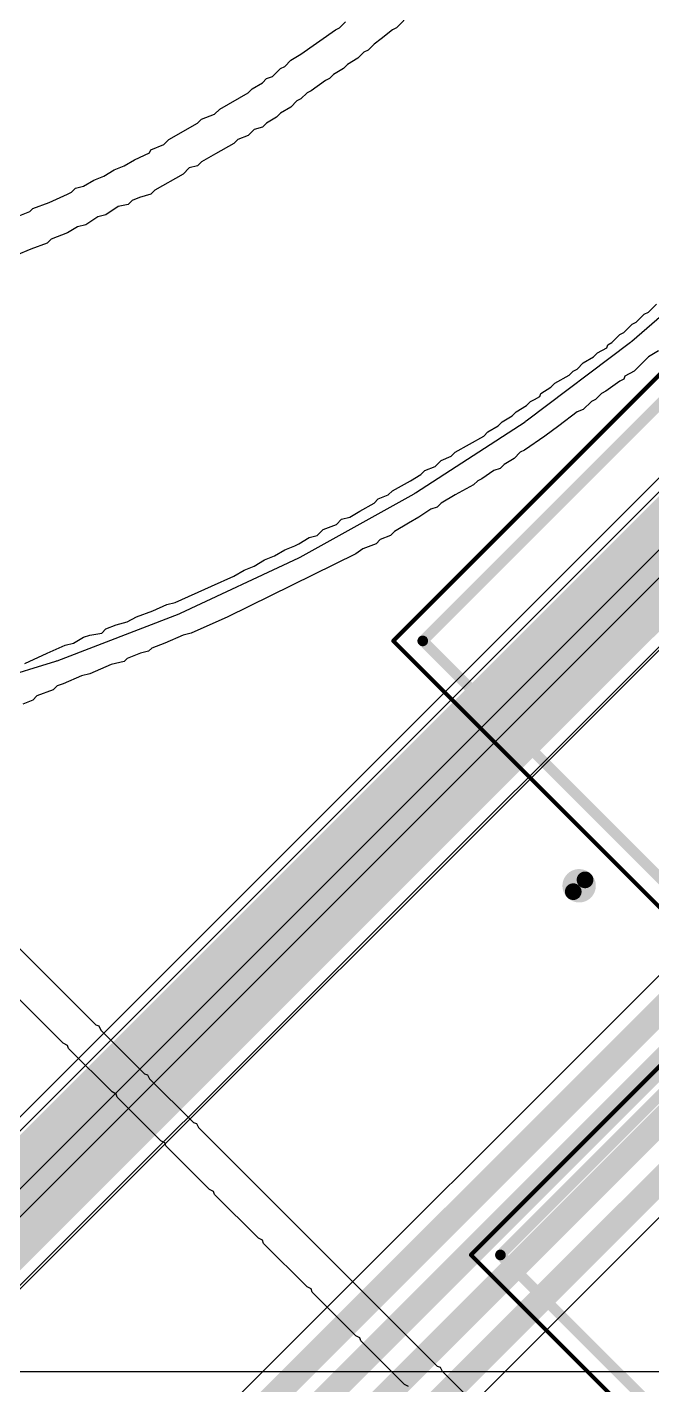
# Model space of a CAD drawing. Header units: millimetres. Extents: x 95 to 305, y 96 to 295.
# Drawn here: x 207.09 to 214.57, y 169.82 to 186.09 of the extents above; entities that cross this region are included whole.
import ezdxf

# ---------------------------------------------------------------- set-up
doc = ezdxf.new("R2010")
doc.units = ezdxf.units.MM
for name, color, linetype in [('BottomLayer', 5, 'Continuous'), ('BottomOverlay', 54, 'Continuous'), ('BottomSolder', 6, 'Continuous'), ('Mechanical13', 56, 'Continuous'), ('Mechanical15', 56, 'Continuous'), ('MultiLayer', 9, 'Continuous'), ('PadHoleLayer', 156, 'Continuous'), ('TopLayer', 1, 'Continuous'), ('TopOverlay', 2, 'Continuous'), ('TopSolder', 216, 'Continuous')]:
    doc.layers.add(name, color=color, linetype=linetype)

# ---------------------------------------------------------------- blocks, each defined once
blk = doc.blocks.new('JST_XH_4_1')
at = {"layer": 'BottomLayer'}
blk.add_hatch(color=5, dxfattribs=at).paths.add_polyline_path([(-4.504, 0.229), (-2.996, 0.229), (-2.996, -1.279), (-4.504, -1.279)])
h = blk.add_hatch(color=5, dxfattribs=at)
edge = h.paths.add_edge_path()
edge.add_arc((-1.25, -0.525), 0.754, 0, 360)
h = blk.add_hatch(color=5, dxfattribs=at)
edge = h.paths.add_edge_path()
edge.add_arc((1.25, -0.525), 0.754, 0, 360)
h = blk.add_hatch(color=5, dxfattribs=at)
edge = h.paths.add_edge_path()
edge.add_arc((3.75, -0.525), 0.754, 0, 360)
at = {"layer": 'BottomSolder'}
blk.add_hatch(color=6, dxfattribs=at).paths.add_polyline_path([(-4.554, 0.279), (-2.946, 0.279), (-2.946, -1.329), (-4.554, -1.329)])
h = blk.add_hatch(color=6, dxfattribs=at)
edge = h.paths.add_edge_path()
edge.add_arc((-1.25, -0.525), 0.804, 0, 360)
h = blk.add_hatch(color=6, dxfattribs=at)
edge = h.paths.add_edge_path()
edge.add_arc((1.25, -0.525), 0.804, 0, 360)
h = blk.add_hatch(color=6, dxfattribs=at)
edge = h.paths.add_edge_path()
edge.add_arc((3.75, -0.525), 0.804, 0, 360)
at = {"layer": 'MultiLayer'}
h = blk.add_hatch(color=9, dxfattribs=at)
edge = h.paths.add_edge_path()
edge.add_arc((-1.25, -0.525), 0.754, 0, 360)
h = blk.add_hatch(color=9, dxfattribs=at)
edge = h.paths.add_edge_path()
edge.add_arc((1.25, -0.525), 0.754, 0, 360)
h = blk.add_hatch(color=9, dxfattribs=at)
edge = h.paths.add_edge_path()
edge.add_arc((3.75, -0.525), 0.754, 0, 360)
at = {"layer": 'PadHoleLayer'}
h = blk.add_hatch(color=156, dxfattribs=at)
edge = h.paths.add_edge_path()
edge.add_arc((-3.75, -0.525), 0.5, 0, 360)
h = blk.add_hatch(color=156, dxfattribs=at)
edge = h.paths.add_edge_path()
edge.add_arc((-1.25, -0.525), 0.5, 0, 360)
h = blk.add_hatch(color=156, dxfattribs=at)
edge = h.paths.add_edge_path()
edge.add_arc((1.25, -0.525), 0.5, 0, 360)
h = blk.add_hatch(color=156, dxfattribs=at)
edge = h.paths.add_edge_path()
edge.add_arc((3.75, -0.525), 0.5, 0, 360)
at = {"layer": 'TopLayer'}
blk.add_hatch(color=1, dxfattribs=at).paths.add_polyline_path([(-4.504, 0.229), (-2.996, 0.229), (-2.996, -1.279), (-4.504, -1.279)])
h = blk.add_hatch(color=1, dxfattribs=at)
edge = h.paths.add_edge_path()
edge.add_arc((-1.25, -0.525), 0.754, 0, 360)
h = blk.add_hatch(color=1, dxfattribs=at)
edge = h.paths.add_edge_path()
edge.add_arc((1.25, -0.525), 0.754, 0, 360)
h = blk.add_hatch(color=1, dxfattribs=at)
edge = h.paths.add_edge_path()
edge.add_arc((3.75, -0.525), 0.754, 0, 360)
at = {"layer": 'TopSolder'}
blk.add_hatch(color=216, dxfattribs=at).paths.add_polyline_path([(-4.554, 0.279), (-2.946, 0.279), (-2.946, -1.329), (-4.554, -1.329)])
h = blk.add_hatch(color=216, dxfattribs=at)
edge = h.paths.add_edge_path()
edge.add_arc((-1.25, -0.525), 0.804, 0, 360)
h = blk.add_hatch(color=216, dxfattribs=at)
edge = h.paths.add_edge_path()
edge.add_arc((1.25, -0.525), 0.804, 0, 360)
h = blk.add_hatch(color=216, dxfattribs=at)
edge = h.paths.add_edge_path()
edge.add_arc((3.75, -0.525), 0.804, 0, 360)
at = {"layer": 'Mechanical13', "const_width": 0.127}
for points in [[(-6.2, 2.875), (-6.2, -2.875)], [(-6.2, 2.875), (6.2, 2.875)], [(6.2, 2.875), (6.2, -2.875)], [(-6.2, -2.875), (6.2, -2.875)]]:
    blk.add_lwpolyline(points, dxfattribs=at)
at = {"layer": 'Mechanical13'}
for points, const_width in [([(-6.232, 2.875, 1), (-6.168, 2.875, 1)], 0.0635), ([(-6.232, 2.875, 1), (-6.168, 2.875, 1)], 0.0635), ([(6.168, 2.875, 1), (6.232, 2.875, 1)], 0.0635), ([(6.168, 2.875, 1), (6.232, 2.875, 1)], 0.0635), ([(-6.85, -0.525, 1), (-7.05, -0.525, 1)], 0.2), ([(-7.1, -0.525, 1), (-7, -0.525, 1)], 0.1), ([(-6.9, -0.525, 1), (-6.8, -0.525, 1)], 0.1), ([(-6.232, -2.875, 1), (-6.168, -2.875, 1)], 0.0635), ([(-6.232, -2.875, 1), (-6.168, -2.875, 1)], 0.0635), ([(6.168, -2.875, 1), (6.232, -2.875, 1)], 0.0635), ([(6.168, -2.875, 1), (6.232, -2.875, 1)], 0.0635)]:
    blk.add_lwpolyline(points, format="xyb", close=True, dxfattribs=dict(at, const_width=const_width))
at = {"layer": 'Mechanical15', "const_width": 0.05}
for points in [[(-6.45, 3.125), (-6.45, -3.125)], [(-6.45, 3.125), (6.45, 3.125)], [(6.45, 3.125), (6.45, -3.125)], [(-6.45, -3.125), (6.45, -3.125)]]:
    blk.add_lwpolyline(points, dxfattribs=at)
at = {"layer": 'Mechanical15', "const_width": 0.025}
for points in [[(-6.462, 3.125, 1), (-6.438, 3.125, 1)], [(-6.462, 3.125, 1), (-6.438, 3.125, 1)], [(6.438, 3.125, 1), (6.462, 3.125, 1)], [(6.438, 3.125, 1), (6.462, 3.125, 1)], [(-6.462, -3.125, 1), (-6.438, -3.125, 1)], [(-6.462, -3.125, 1), (-6.438, -3.125, 1)], [(6.438, -3.125, 1), (6.462, -3.125, 1)], [(6.438, -3.125, 1), (6.462, -3.125, 1)]]:
    blk.add_lwpolyline(points, format="xyb", close=True, dxfattribs=at)
at = {"layer": 'TopOverlay', "const_width": 0.127}
for points in [[(-6.2, 2.875), (-6.2, -2.875)], [(-6.2, 2.875), (6.2, 2.875)], [(6.2, 2.875), (6.2, -2.875)], [(-6.2, -2.875), (6.2, -2.875)]]:
    blk.add_lwpolyline(points, dxfattribs=at)
at = {"layer": 'TopOverlay'}
for points, const_width in [([(-6.232, 2.875, 1), (-6.168, 2.875, 1)], 0.0635), ([(-6.232, 2.875, 1), (-6.168, 2.875, 1)], 0.0635), ([(6.168, 2.875, 1), (6.232, 2.875, 1)], 0.0635), ([(6.168, 2.875, 1), (6.232, 2.875, 1)], 0.0635), ([(-6.85, -0.525, 1), (-7.05, -0.525, 1)], 0.2), ([(-7.1, -0.525, 1), (-7, -0.525, 1)], 0.1), ([(-6.9, -0.525, 1), (-6.8, -0.525, 1)], 0.1), ([(-6.232, -2.875, 1), (-6.168, -2.875, 1)], 0.0635), ([(-6.232, -2.875, 1), (-6.168, -2.875, 1)], 0.0635), ([(6.168, -2.875, 1), (6.232, -2.875, 1)], 0.0635), ([(6.168, -2.875, 1), (6.232, -2.875, 1)], 0.0635)]:
    blk.add_lwpolyline(points, format="xyb", close=True, dxfattribs=dict(at, const_width=const_width))
blk = doc.blocks.new('JST_XH_8_B_49')
at = {"layer": 'BottomOverlay', "const_width": 0.127}
for points in [[(-11.2, 2.367), (-11.2, -3.383)], [(-11.2, 2.367), (11.2, 2.367)]]:
    blk.add_lwpolyline(points, dxfattribs=at)
at = {"layer": 'BottomOverlay', "const_width": 0.0635}
blk.add_lwpolyline([(-11.232, 2.367, 1), (-11.168, 2.367, 1)], format="xyb", close=True, dxfattribs=at)
blk.add_lwpolyline([(-11.232, 2.367, 1), (-11.168, 2.367, 1)], format="xyb", close=True, dxfattribs=at)
at = {"layer": 'Mechanical13', "const_width": 0.127}
for points in [[(-11.2, 2.367), (-11.2, -3.383)], [(-11.2, 2.367), (11.2, 2.367)]]:
    blk.add_lwpolyline(points, dxfattribs=at)
at = {"layer": 'Mechanical13', "const_width": 0.0635}
blk.add_lwpolyline([(-11.232, 2.367, 1), (-11.168, 2.367, 1)], format="xyb", close=True, dxfattribs=at)
blk.add_lwpolyline([(-11.232, 2.367, 1), (-11.168, 2.367, 1)], format="xyb", close=True, dxfattribs=at)
at = {"layer": 'Mechanical15', "const_width": 0.05}
for points in [[(-11.45, 2.617), (11.45, 2.617)], [(-11.45, 2.617), (-11.45, -3.633)]]:
    blk.add_lwpolyline(points, dxfattribs=at)
at = {"layer": 'Mechanical15', "const_width": 0.025}
blk.add_lwpolyline([(-11.462, 2.617, 1), (-11.438, 2.617, 1)], format="xyb", close=True, dxfattribs=at)
blk.add_lwpolyline([(-11.462, 2.617, 1), (-11.438, 2.617, 1)], format="xyb", close=True, dxfattribs=at)

msp = doc.modelspace()

# ---------------------------------------------------------------- linework, layer by layer
at = {"layer": 'BottomLayer'}
for p, q in [((217.969, 183.831), (206.238, 172.101)), ((214.333, 182.327), (215.514, 183.354)), ((206.974, 170.982), (218.704, 182.712)), ((213.069, 181.373), (214.319, 182.315)), ((214.319, 182.315), (214.325, 182.322)), ((214.325, 182.322), (214.333, 182.327)), ((211.742, 180.509), (213.055, 181.363)), ((213.055, 181.363), (213.061, 181.369)), ((213.061, 181.369), (213.069, 181.373)), ((210.358, 179.74), (211.727, 180.5)), ((211.727, 180.5), (211.734, 180.506)), ((211.734, 180.506), (211.742, 180.509)), ((208.925, 179.068), (210.343, 179.732)), ((210.343, 179.732), (210.35, 179.737)), ((210.35, 179.737), (210.358, 179.74)), ((207.447, 178.499), (208.908, 179.061)), ((208.908, 179.061), (208.916, 179.066)), ((208.916, 179.066), (208.925, 179.068)), ((207.431, 178.493), (207.439, 178.497)), ((207.439, 178.497), (207.447, 178.499)), ((205.943, 178.035), (207.431, 178.493)), ((216.137, 169.978), (188.866, 169.978))]:
    msp.add_line(p, q, dxfattribs=at)
at = {"layer": 'BottomLayer', "const_width": 1}
msp.add_lwpolyline([(206.51, 171.446), (218.432, 183.368)], dxfattribs=at)
at = {"layer": 'BottomOverlay'}
for p, q in [((210.831, 186.083), (210.904, 186.156)), ((211.683, 186.254), (211.513, 186.083)), ((210.369, 185.767), (210.782, 186.059)), ((210.782, 186.059), (210.831, 186.083)), ((211.464, 186.059), (211.33, 185.95)), ((211.513, 186.083), (211.464, 186.059)), ((211.172, 185.816), (211.123, 185.791)), ((211.245, 185.889), (211.172, 185.816)), ((211.33, 185.95), (211.245, 185.889)), ((210.174, 185.621), (210.247, 185.694)), ((210.247, 185.694), (210.369, 185.767)), ((211.05, 185.718), (210.928, 185.645)), ((211.123, 185.791), (211.05, 185.718)), ((209.955, 185.475), (210.028, 185.499)), ((210.028, 185.499), (210.125, 185.597)), ((210.125, 185.597), (210.174, 185.621)), ((210.758, 185.524), (210.709, 185.475)), ((210.88, 185.597), (210.758, 185.524)), ((210.928, 185.645), (210.88, 185.597)), ((209.736, 185.305), (209.784, 185.353)), ((209.784, 185.353), (209.906, 185.426)), ((209.906, 185.426), (209.955, 185.475)), ((210.49, 185.329), (210.442, 185.305)), ((210.661, 185.451), (210.49, 185.329)), ((210.709, 185.475), (210.661, 185.451)), ((209.395, 185.11), (209.736, 185.305)), ((210.32, 185.207), (210.247, 185.134)), ((210.369, 185.232), (210.32, 185.207)), ((210.442, 185.305), (210.369, 185.232)), ((209.176, 184.988), (209.334, 185.049)), ((209.334, 185.049), (209.395, 185.11)), ((210.077, 185.013), (209.955, 184.94)), ((210.125, 185.061), (210.077, 185.013)), ((210.247, 185.134), (210.125, 185.061)), ((208.787, 184.745), (209.127, 184.94)), ((209.127, 184.94), (209.176, 184.988)), ((209.809, 184.866), (209.736, 184.793)), ((209.906, 184.891), (209.809, 184.866)), ((209.955, 184.94), (209.906, 184.891)), ((208.568, 184.623), (208.726, 184.684)), ((208.726, 184.684), (208.787, 184.745)), ((209.565, 184.696), (209.346, 184.574)), ((209.614, 184.745), (209.565, 184.696)), ((209.736, 184.793), (209.614, 184.745)), ((208.373, 184.501), (208.555, 184.587)), ((208.555, 184.587), (208.568, 184.623)), ((209.346, 184.574), (209.176, 184.477)), ((208.008, 184.307), (208.129, 184.38)), ((208.129, 184.38), (208.251, 184.428)), ((208.251, 184.428), (208.373, 184.501)), ((209.03, 184.404), (208.957, 184.331)), ((209.127, 184.428), (209.03, 184.404)), ((209.176, 184.477), (209.127, 184.428)), ((207.764, 184.185), (207.886, 184.258)), ((207.886, 184.258), (208.008, 184.307)), ((208.957, 184.331), (208.616, 184.136)), ((207.351, 183.99), (207.57, 184.088)), ((207.57, 184.088), (207.618, 184.112)), ((207.618, 184.112), (207.667, 184.161)), ((207.667, 184.161), (207.764, 184.185)), ((208.434, 184.051), (208.348, 184.015)), ((208.568, 184.088), (208.434, 184.051)), ((208.616, 184.136), (208.568, 184.088)), ((206.961, 183.82), (207.119, 183.881)), ((207.119, 183.881), (207.156, 183.917)), ((207.156, 183.917), (207.351, 183.99)), ((208.178, 183.942), (208.032, 183.844)), ((208.3, 183.966), (208.178, 183.942)), ((208.348, 184.015), (208.3, 183.966)), ((207.789, 183.723), (207.691, 183.698)), ((207.935, 183.82), (207.789, 183.723)), ((208.032, 183.844), (207.935, 183.82)), ((207.375, 183.552), (207.326, 183.503)), ((207.57, 183.625), (207.375, 183.552)), ((207.691, 183.698), (207.57, 183.625)), ((207.131, 183.43), (206.961, 183.357)), ((207.326, 183.503), (207.131, 183.43)), ((214.531, 182.676), (214.628, 182.773)), ((214.385, 182.554), (214.482, 182.652)), ((214.482, 182.652), (214.531, 182.676)), ((214.093, 182.311), (214.19, 182.408)), ((214.19, 182.408), (214.239, 182.433)), ((214.239, 182.433), (214.336, 182.53)), ((214.336, 182.53), (214.385, 182.554)), ((213.922, 182.189), (214.032, 182.25)), ((214.032, 182.25), (214.044, 182.286)), ((214.044, 182.286), (214.093, 182.311)), ((213.752, 182.067), (213.874, 182.14)), ((213.874, 182.14), (213.922, 182.189)), ((214.531, 182.14), (214.36, 181.97)), ((214.652, 182.213), (214.531, 182.14)), ((213.411, 181.824), (213.581, 181.921)), ((213.581, 181.921), (213.63, 181.97)), ((213.63, 181.97), (213.679, 181.994)), ((213.679, 181.994), (213.752, 182.067)), ((214.36, 181.97), (214.251, 181.909)), ((213.241, 181.702), (213.362, 181.775)), ((213.362, 181.775), (213.411, 181.824)), ((214.19, 181.848), (214.02, 181.727)), ((214.239, 181.873), (214.19, 181.848)), ((214.251, 181.909), (214.239, 181.873)), ((213.07, 181.556), (213.119, 181.605)), ((213.119, 181.605), (213.168, 181.629)), ((213.168, 181.629), (213.229, 181.666)), ((213.229, 181.666), (213.241, 181.702)), ((213.849, 181.605), (213.752, 181.508)), ((213.898, 181.629), (213.849, 181.605)), ((213.971, 181.702), (213.898, 181.629)), ((214.02, 181.727), (213.971, 181.702)), ((212.778, 181.362), (212.9, 181.435)), ((212.9, 181.435), (212.949, 181.483)), ((212.949, 181.483), (213.07, 181.556)), ((213.679, 181.483), (213.46, 181.313)), ((213.752, 181.508), (213.679, 181.483)), ((212.608, 181.24), (212.73, 181.313)), ((212.73, 181.313), (212.778, 181.362)), ((213.46, 181.313), (213.289, 181.191)), ((212.218, 180.997), (212.559, 181.191)), ((212.559, 181.191), (212.608, 181.24)), ((213.289, 181.191), (213.046, 181.021)), ((212.048, 180.899), (212.17, 180.948)), ((212.17, 180.948), (212.218, 180.997)), ((212.997, 180.997), (212.924, 180.923)), ((213.046, 181.021), (212.997, 180.997)), ((211.805, 180.729), (211.853, 180.777)), ((211.853, 180.777), (211.975, 180.826)), ((211.975, 180.826), (212.048, 180.899)), ((212.681, 180.777), (212.535, 180.68)), ((212.754, 180.802), (212.681, 180.777)), ((212.803, 180.85), (212.754, 180.802)), ((212.924, 180.923), (212.803, 180.85)), ((211.464, 180.534), (211.683, 180.656)), ((211.683, 180.656), (211.805, 180.729)), ((212.486, 180.656), (212.437, 180.607)), ((212.535, 180.68), (212.486, 180.656)), ((211.294, 180.437), (211.415, 180.485)), ((211.415, 180.485), (211.464, 180.534)), ((212.218, 180.485), (212.048, 180.388)), ((212.437, 180.607), (212.218, 180.485)), ((210.953, 180.218), (211.074, 180.291)), ((211.074, 180.291), (211.245, 180.388)), ((211.245, 180.388), (211.294, 180.437)), ((211.926, 180.315), (211.78, 180.218)), ((211.999, 180.339), (211.926, 180.315)), ((212.048, 180.388), (211.999, 180.339)), ((210.636, 180.072), (210.795, 180.132)), ((210.795, 180.132), (210.855, 180.193)), ((210.855, 180.193), (210.953, 180.218)), ((211.659, 180.145), (211.488, 180.047)), ((211.78, 180.218), (211.659, 180.145)), ((210.344, 179.901), (210.466, 179.974)), ((210.466, 179.974), (210.563, 179.999)), ((210.563, 179.999), (210.636, 180.072)), ((211.44, 179.999), (211.318, 179.95)), ((211.488, 180.047), (211.44, 179.999)), ((210.052, 179.755), (210.174, 179.828)), ((210.174, 179.828), (210.296, 179.877)), ((210.296, 179.877), (210.344, 179.901)), ((211.111, 179.84), (211.026, 179.78)), ((211.269, 179.901), (211.111, 179.84)), ((211.318, 179.95), (211.269, 179.901)), ((211.026, 179.78), (209.492, 179.025)), ((209.687, 179.585), (209.809, 179.633)), ((209.809, 179.633), (209.931, 179.707)), ((209.931, 179.707), (210.052, 179.755)), ((209.298, 179.39), (209.565, 179.512)), ((209.565, 179.512), (209.687, 179.585)), ((208.86, 179.195), (209.298, 179.39)), ((208.592, 179.098), (208.762, 179.171)), ((208.762, 179.171), (208.86, 179.195)), ((208.288, 178.964), (208.397, 179.025)), ((208.397, 179.025), (208.592, 179.098)), ((209.492, 179.025), (209.054, 178.83)), ((207.837, 178.806), (207.983, 178.83)), ((207.983, 178.83), (208.032, 178.879)), ((208.032, 178.879), (208.154, 178.928)), ((208.154, 178.928), (208.288, 178.964)), ((209.054, 178.83), (208.957, 178.806)), ((207.326, 178.587), (207.545, 178.684)), ((207.545, 178.684), (207.643, 178.709)), ((207.643, 178.709), (207.764, 178.782)), ((207.764, 178.782), (207.837, 178.806)), ((208.738, 178.709), (208.58, 178.648)), ((208.957, 178.806), (208.738, 178.709)), ((207.058, 178.465), (207.326, 178.587)), ((208.288, 178.526), (208.251, 178.49)), ((208.446, 178.587), (208.288, 178.526)), ((208.543, 178.611), (208.446, 178.587)), ((208.58, 178.648), (208.543, 178.611)), ((207.837, 178.343), (207.74, 178.319)), ((208.093, 178.453), (207.837, 178.343)), ((208.251, 178.49), (208.093, 178.453)), ((207.448, 178.197), (207.399, 178.149)), ((207.521, 178.222), (207.448, 178.197)), ((207.74, 178.319), (207.521, 178.222)), ((207.156, 178.027), (207.034, 177.978)), ((207.204, 178.076), (207.156, 178.027)), ((207.399, 178.149), (207.204, 178.076)), ((206.827, 175.216), (207.91, 174.133)), ((207.521, 173.914), (206.998, 174.437)), ((207.91, 174.133), (207.947, 174.121)), ((207.947, 174.121), (207.971, 174.072)), ((207.971, 174.072), (208.494, 173.549)), ((207.57, 173.889), (207.521, 173.914)), ((207.582, 173.853), (207.57, 173.889)), ((208.105, 173.33), (207.582, 173.853)), ((208.494, 173.549), (208.531, 173.536)), ((208.531, 173.536), (208.555, 173.488)), ((208.555, 173.488), (209.079, 172.964)), ((208.154, 173.305), (208.105, 173.33)), ((208.166, 173.269), (208.154, 173.305)), ((208.689, 172.745), (208.166, 173.269)), ((209.079, 172.964), (209.115, 172.952)), ((209.115, 172.952), (209.139, 172.904)), ((209.139, 172.904), (211.999, 170.044)), ((208.738, 172.721), (208.689, 172.745)), ((208.75, 172.685), (208.738, 172.721)), ((209.273, 172.161), (208.75, 172.685)), ((209.322, 172.137), (209.273, 172.161)), ((209.334, 172.1), (209.322, 172.137)), ((209.858, 171.577), (209.334, 172.1)), ((209.906, 171.553), (209.858, 171.577)), ((209.918, 171.516), (209.906, 171.553)), ((210.442, 170.993), (209.918, 171.516)), ((210.49, 170.969), (210.442, 170.993)), ((210.502, 170.932), (210.49, 170.969)), ((211.026, 170.409), (210.502, 170.932)), ((211.074, 170.384), (211.026, 170.409)), ((211.087, 170.348), (211.074, 170.384)), ((211.61, 169.825), (211.087, 170.348)), ((211.999, 170.044), (212.036, 170.032)), ((212.036, 170.032), (212.06, 169.983)), ((212.06, 169.983), (212.584, 169.46)), ((211.659, 169.8), (211.61, 169.825))]:
    msp.add_line(p, q, dxfattribs=at)
at = {"layer": 'TopLayer'}
for p, q in [((214.333, 182.327), (215.514, 183.354)), ((213.069, 181.373), (214.319, 182.315)), ((214.319, 182.315), (214.325, 182.322)), ((214.325, 182.322), (214.333, 182.327)), ((215.784, 181.816), (204.884, 170.916)), ((205.406, 170.573), (216.127, 181.294)), ((211.742, 180.509), (213.055, 181.363)), ((213.055, 181.363), (213.061, 181.369)), ((213.061, 181.369), (213.069, 181.373)), ((210.358, 179.74), (211.727, 180.5)), ((211.727, 180.5), (211.734, 180.506)), ((211.734, 180.506), (211.742, 180.509)), ((215.216, 180.049), (205.784, 170.616)), ((208.925, 179.068), (210.343, 179.732)), ((210.343, 179.732), (210.35, 179.737)), ((210.35, 179.737), (210.358, 179.74)), ((206.306, 170.273), (215.559, 179.526)), ((207.447, 178.499), (208.908, 179.061)), ((208.908, 179.061), (208.916, 179.066)), ((208.916, 179.066), (208.925, 179.068)), ((218.666, 178.735), (206.601, 166.67)), ((207.431, 178.493), (207.439, 178.497)), ((207.439, 178.497), (207.447, 178.499)), ((205.943, 178.035), (207.431, 178.493)), ((208.606, 165.773), (215.527, 172.694))]:
    msp.add_line(p, q, dxfattribs=at)
at = {"layer": 'TopLayer', "const_width": 0.3}
for points in [[(205.1, 170.7), (216, 181.6)], [(206, 170.4), (215.432, 179.832)], [(206.817, 166.454), (218.882, 178.519)], [(207.267, 166.267), (217.751, 176.751)], [(207.767, 166.067), (216.683, 174.983)], [(208.3, 165.9), (215.4, 173)]]:
    msp.add_lwpolyline(points, dxfattribs=at)

# ---------------------------------------------------------------- block references
at = {"rotation": 45}
for name, p in [('JST_XH_4_1', (218.245, 181.087)), ('JST_XH_8_B_49', (222.352, 177.623))]:
    msp.add_blockref(name, p, dxfattribs=at)

doc.saveas('drawing.dxf')
